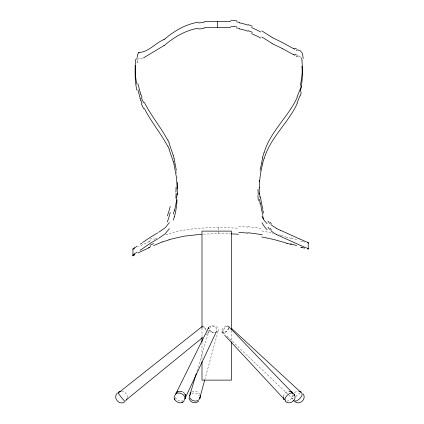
<?xml version="1.0" encoding="UTF-8"?>
<svg xmlns="http://www.w3.org/2000/svg" width="424" height="424" viewBox="0 0 424 424"><rect width="100%" height="100%" fill="white"/><g stroke="black" fill="none" stroke-linecap="round" stroke-linejoin="round"><path stroke-width="0.32" stroke-dasharray="2.12 1.59" d="M127.274 397.622C127.672 394.574 125.239 391.569 122.181 391.304M260.023 171.407L260.098 170.782M283.486 396.472C283.698 393.896 285.84 391.665 288.394 391.331M137.493 60.939L137.636 60.415M204.771 379.798L218.323 330.301M196.964 371.254L209.753 328.335M137.811 59.874L138.023 59.371M293.085 394.611L292.56 396.673L293 399.265M215.885 332.739L216.722 330.948M294.505 392.709L296.122 391.702L298.316 391.273M205.947 334.817L208.497 332.734M191.913 391.977C194.589 390.435 198.337 391.532 199.746 394.288M149.481 241.505L139.422 246.212M138.357 246.704L138.897 246.455M153.605 239.555L155.862 238.527M155.958 238.484L156.922 238.055M142.575 58.274L140.482 58.708M169.028 233.566C191.505 226.967 215.35 227.163 238.548 228.186M203.393 234.133L217.289 233.704L230.306 233.852M222.208 330.953L223.846 330.953M300.473 57.484L301.724 58.21L302.641 60.775M261.841 230.894L271.402 232.861M272.272 233.062L273.136 233.269M302.01 241.457L300.701 241.118M278.722 234.721L279.151 234.843M280.004 235.082L280.863 235.325M281.287 235.447L285.818 236.804M291.251 238.474L286.905 237.143M223.178 332.607L225.091 334.43M226.999 336.248L288.193 394.537M288.67 394.993L292.973 399.09M222.028 332.342L224.275 334.764M176.495 171.45L176.707 173.347M177.004 176.591L177.052 177.232M231.493 330.45L231.493 341.044M218.222 227.64L218.222 233.693M201.994 327.8L201.994 336.412M201.994 342.369L201.994 359.589M300.452 56.8A9.015 6.699 35.3 0 1 298.607 56.201M165.938 234.774A104.055 103.053 37 0 1 169.097 233.783M150.027 239.221A35.775 6.312 -25.5 0 1 153.631 237.53M148.654 241.585A25.398 1.124 -25.3 0 1 150.743 240.588M134.668 248.862A22.96 1.574 -28.5 0 1 134.154 249.079M304.671 242.078A22.255 0.615 15.6 0 1 301.358 241.245M296.678 239.491A20.755 0.896 16.3 0 1 290.472 237.753M286.179 237.334A46.433 2.162 17.2 0 1 287.101 237.62M247.923 226.723A184.732 174.439 -6.8 0 1 262.302 228.743M238.717 226.315A210.982 191.796 -3.4 0 1 247.892 227.079M208.873 327.084A4.399 3.164 25.8 0 1 215.318 327.312A4.399 3.164 25.8 0 1 215.159 332.501A4.399 3.164 25.8 0 1 208.788 329.824M183.385 400.579A5.189 3.731 25.8 0 1 178.297 400.373A5.189 3.731 25.8 0 1 175.059 396.482M207.813 331.579A4.399 0.286 51.2 0 1 207.4 331.732M206.138 330.269A4.399 0.286 51.2 0 1 202.979 325.886A4.399 0.286 51.2 0 1 206.684 330.068M191.929 393.345A5.189 3.938 16 0 1 199.328 395.915M229.04 328.134A4.399 1.781 -46.8 0 1 224.132 332.708A4.399 1.781 -46.8 0 1 223.872 329.22A4.399 1.781 -46.8 0 1 228.881 325.966M295.841 396.726A5.189 2.099 -46.8 0 1 299.991 393.234M228.653 328.102A4.399 2.242 -43.4 0 1 223.665 332.702A4.399 2.242 -43.4 0 1 222.393 329.257A4.399 2.242 -43.4 0 1 227.863 325.961M293.403 394.829A5.189 2.645 -43.4 0 1 291.039 398.958A5.189 2.645 -43.4 0 1 286.783 401.083M211.12 331.489A4.399 3.344 16 0 0 218.265 330.534A4.399 3.344 16 0 0 212.726 325.929A4.399 3.344 16 0 0 211.12 331.489"/><path stroke-width="0.64" d="M177.349 186.385L177.306 182.405M177.349 192.443L176.57 178.138L173.999 164.252M283.465 396.758L284.175 399.816M177.349 186.703L177.343 187.18M177.349 192.756L177.343 193.233M177.338 187.493L177.312 188.754M177.338 193.545L177.333 193.863M177.327 194.176L177.312 194.807M259.276 181.657L259.318 180.38M132.903 249.026L134.175 248.035M132.903 255.078L134.175 254.087M177.084 193.683L176.813 196.953M177.084 199.736L176.813 203.006M176.787 197.245L176.713 197.966M176.787 203.297L176.713 204.018M136.793 59.466L137.609 54.442L138.775 52.438M260.182 170.151L262.7 157.601M137.159 62.673L137.365 61.522M200.34 398.099L200.282 395.682M174.45 395.385C172.404 401.051 180.714 405.583 184.361 400.775M185.495 398.687L185.627 395.952L184.636 393.647M262.7 163.653C260.039 173.527 258.979 183.793 259.297 194.001M301.321 86.374L300.234 89.978M301.321 92.432L300.234 96.031M199.731 398.2L204.596 380.429M174.359 210.68L173.289 214.136M174.359 216.733L173.289 220.189M189.629 395.873L196.211 373.783M264.152 152.592C270.305 131.456 288.357 116.902 297.346 97.186M264.152 158.645C270.305 137.508 288.346 122.949 297.346 103.239M127.041 398.761L125.584 401.146M185.06 398.359L215.604 333.333M175.483 394.458L208.55 327.72M169.362 222.611L165.095 227.842L158.618 232.331M169.362 228.668L165.095 233.894L158.454 238.479M189.92 393.785L190.954 392.64M285.098 401.062C289.014 405.588 296.959 400.622 294.654 395.131M117.501 392.926C112.355 397.447 119.186 405.927 124.704 401.857M198.649 401.21C195.904 404.046 190.583 402.858 189.305 399.116M176.135 392.735L176.448 392.476M165.466 38.483C174.964 30.475 186.221 24.041 198.628 22.133M165.307 38.616L164.91 38.955A1.405 0.822 -23.6 0 1 164.491 39.225L164.438 39.262M126.331 399.811L202.375 337.732M202.449 326.31L118.28 393.011A5.189 0.334 51.2 0 0 121.328 397.304A5.189 0.334 51.2 0 0 124.773 401.083M142.591 242.57L150.833 236.931L157.643 232.887M142.496 248.687L150.833 242.984L157.643 238.94M142.125 248.946L140.031 250.361M141.664 243.212L140.302 244.134M176.744 392.264L178.827 391.384L181.244 391.416M134.572 247.775L137.217 246.116M134.572 253.828L137.217 252.169M118.381 392.216L119.95 391.5M164.024 45.543L164.3 45.389M163.966 39.522L164.3 39.337M163.924 39.543C155.476 42.999 148.702 51.887 139.422 52.465A1.797 1.521 -72.5 0 0 139.088 52.369M163.924 45.596L143.503 57.897M177.084 392.046L177.757 391.712M182.188 402.36L182.855 402.026M149.481 247.558L139.422 252.269M138.076 252.889L139.072 252.428M153.605 245.613L162.742 241.749M134.752 254.395L133.618 254.872M134.222 248.57L133.905 248.703M169.028 239.618L183.931 236.195L201.601 234.239M120.464 391.379L121.057 391.294M119.913 391.511L120.496 391.368M198.628 28.191C186.035 30.035 174.179 37.058 164.894 45.024A1.405 0.822 -23.6 0 1 164.491 45.278M204.14 21.539L230.736 21.332M204.14 27.597L230.736 27.385M300.473 51.426C303.181 52.237 302.609 56.275 303.213 58.486M289.094 391.273L292.38 392.211M231.228 233.884L238.548 234.239M236.327 21.825L239.613 22.361M236.327 27.878L239.613 28.413M299.031 391.32L301.358 392.147M261.841 236.947L273.994 239.539L285.818 242.862M302.01 247.51L300.701 247.176M291.251 244.526L286.905 243.196M181.626 391.516L182.368 391.792M248.236 24.677L252.37 26.251M248.236 30.735L252.37 32.303M280.736 230.402L299.413 238.876M280.646 230.364L280.253 230.2M280.344 236.295L299.307 244.881M279.893 230.047L276.803 228.631M279.893 236.104L276.893 234.732M297.245 50.514L296.116 49.995M297.245 56.572L296.116 56.047M306.488 241.897L299.62 238.972M306.488 247.95L299.773 245.093M272.913 37.906L281.78 42.204L293.482 48.628M272.913 43.964L282.108 48.426M307.501 242.358L308.221 242.82L308.216 248.888L307.501 248.411M276.861 234.716L273.602 232.84L270.899 230.693M276.596 228.525L270.899 224.635M282.193 48.474L293.482 54.68M294.76 49.311L294.267 49.046M294.76 55.364L294.267 55.104M261.804 30.888L271.185 36.819M261.804 36.941L271.185 42.872M294.839 401.639C299.614 405.699 306.859 398.942 303.144 393.907M271.911 43.375L271.402 43.025M271.402 36.973L272.282 37.588A1.648 1.018 16.2 0 0 272.712 37.837M272.213 43.593L272.282 43.64A1.648 1.018 16.2 0 0 272.712 43.889M183.396 392.401L184.111 393.027M231.419 328.266L301.257 392.709M228.425 326.295L292.995 393.472A5.189 2.645 -43.4 0 0 287.276 395.242A5.189 2.645 -43.4 0 0 285.591 400.728M294.277 401.146L293.604 400.362M224.725 335.246L284.101 399.148M269.616 223.305L267.963 221.19M269.616 229.363L267.963 227.248M293.541 393.228L294.749 395.396M144.346 102.348C150.955 115.625 160.733 126.999 167.634 140.095M144.346 108.401C150.955 121.677 160.733 133.051 167.634 146.148M168.985 142.999L173.337 155.677M168.985 149.057L173.337 161.73M141.998 97.234L140.879 94.351M141.998 103.286L140.879 100.403M185.177 394.564L185.288 394.839M185.325 394.93L185.447 395.226M174.497 398.841L174.619 399.143M174.651 399.233L174.762 399.509M263.675 212.981L262.514 209.599M263.675 219.033L262.514 215.652M283.693 398.671L283.958 399.392M294.484 394.68L294.585 394.956M140.148 92.225L137.89 83.666M140.148 98.278L137.89 89.718M189.168 398.714L188.993 397.966M173.999 158.194L176.331 170.183M260.018 197.494L259.578 193.127M260.018 203.547L259.578 199.185M259.297 187.949L259.276 187.328M231.493 329.787L231.493 231.112L201.994 231.112L201.994 327.8M231.493 341.707L231.493 380.121L201.994 380.121L201.994 361.577M217.417 21.258L217.417 27.311M201.994 337.069L201.994 341.707M132.956 249.031L132.956 255.084A8.666 0.355 -26.9 0 0 134.005 254.66M162.811 241.929A104.055 103.053 37 0 1 169.097 239.836M150.027 245.279A35.775 6.312 -25.5 0 1 153.631 243.583M148.654 247.643A25.398 1.124 -25.3 0 1 150.743 246.641M134.8 254.861A22.96 1.574 -28.5 0 1 132.219 255.858M133.878 254.23A52.035 2.242 -26.4 0 1 134.26 253.981M170.236 212.408A95.442 30.104 83.9 0 1 167.294 221.948M176.723 204.532A87.763 33.035 76.1 0 1 174.397 216.802M176.034 193.392A82.876 30.952 76.3 0 1 175.875 198.231M173.411 161.73A95.124 63.563 61.7 0 1 174.073 164.252M167.851 146.036A70.326 69.128 -31.1 0 1 169.234 148.941M143.731 108.772A82.871 77.778 -57.2 0 1 141.282 103.647M140.779 100.456A65.413 58.878 -74.1 0 1 140.042 98.326M136.814 90.095A65.137 55.624 -80.9 0 1 135.691 65.402M138.834 58.464A0.864 0.737 -78.2 0 1 139.024 58.433M198.803 29.049A49.794 38.091 -3.6 0 1 204.193 28.493M230.794 26.251A51.686 40.587 1.8 0 1 236.55 26.754M239.454 28.912A50.774 38.346 1.9 0 1 247.966 31.191M251.506 33.639A83.025 66.345 -0.7 0 1 260.797 38.091M294.383 54.723A41.266 16.123 30.1 0 1 293.62 54.309M296.418 54.913A29.007 15.545 31.2 0 1 295.162 54.267M298.162 56A9.015 6.699 35.3 0 1 297.606 55.719M301.909 66.208A69.531 62.19 79.6 0 1 300.16 92.035M299.81 95.866A69.276 65.985 68.3 0 1 296.975 103.048M262.562 163.653A87.842 59.874 -61.5 0 1 264.014 158.629M258.322 200.706A79.505 33.093 -74.5 0 1 257.935 195.448M262.88 214.989A83.851 32.924 -75.7 0 1 260.522 202.858M267.109 229.681A91.081 36.066 -75.6 0 1 262.011 222.754M271.355 229.946A95.999 40.916 -63.4 0 1 270.21 228.419M307.151 248.13A44.175 2.157 16 0 1 308.025 248.554M308.031 248.851A12.227 0.541 17.6 0 1 307.851 249.089M304.734 248.146A22.255 0.615 15.6 0 1 301.358 247.303M296.678 245.549A20.755 0.896 16.3 0 1 290.472 243.805M286.179 243.392A46.433 2.162 17.2 0 1 287.101 243.673M247.923 232.776A184.732 174.439 -6.8 0 1 262.302 234.795M238.717 232.373A210.982 191.796 -3.4 0 1 247.892 233.131M133.671 248.745A8.666 0.355 -26.9 0 1 132.972 248.989M133.878 248.178A52.035 2.242 -26.4 0 1 134.26 247.923M170.236 206.356A95.442 30.104 83.9 0 1 167.294 215.896M176.723 198.48A87.763 33.035 76.1 0 1 174.397 210.744M176.034 187.334A82.876 30.952 76.3 0 1 175.875 192.178M173.411 155.677A95.124 63.563 61.7 0 1 174.073 158.2M167.851 139.984A70.326 69.128 -31.1 0 1 169.234 142.883M143.731 102.714A82.871 77.778 -57.2 0 1 141.282 97.594M140.779 94.398A65.413 58.878 -74.1 0 1 140.042 92.273M136.814 84.042A65.137 55.624 -80.9 0 1 135.691 59.349M138.775 52.433A0.864 0.737 -78.2 0 1 139.088 52.38M198.803 22.997A49.794 38.091 -3.6 0 1 204.193 22.435M230.794 20.198A51.686 40.587 1.8 0 1 236.55 20.697M239.454 22.859A50.774 38.346 1.9 0 1 247.966 25.138M251.506 27.581A83.025 66.345 -0.7 0 1 260.797 32.039M294.383 48.67A41.266 16.123 30.1 0 1 293.62 48.257M296.418 48.855A29.007 15.545 31.2 0 1 295.162 48.209M300.452 50.748A9.015 6.699 35.3 0 1 297.606 49.666M301.74 58.639A69.531 62.19 79.6 0 1 300.16 85.977M299.81 89.814A69.276 65.985 68.3 0 1 296.975 96.995M262.562 157.601A87.842 59.874 -61.5 0 1 264.014 152.576M258.322 194.653A79.505 33.093 -74.5 0 1 257.935 189.396M262.88 208.931A83.851 32.924 -75.7 0 1 260.522 196.805M267.109 223.623A91.081 36.066 -75.6 0 1 262.011 216.696M271.355 223.888A95.999 40.916 -63.4 0 1 270.21 222.367M307.151 242.072A44.175 2.157 16 0 1 308.025 242.502M308.031 242.793A12.227 0.541 17.6 0 1 308.248 242.92M208.454 328.605A4.399 3.164 25.8 0 1 208.65 327.476M175.26 394.866A5.189 3.731 25.8 0 1 181.97 393.87A5.189 3.731 25.8 0 1 184.255 399.885M199.773 397.346A5.189 3.938 16 0 1 193.408 400.765A5.189 3.938 16 0 1 190.392 394.368M301.745 393.159A5.189 2.099 -46.8 0 1 299.969 398.337A5.189 2.099 -46.8 0 1 294.765 400.823M228.759 327.058A4.399 2.242 -43.4 0 1 228.774 327.243M308.306 243.069A12.227 0.541 17.6 0 0 308.333 243.058"/></g></svg>
